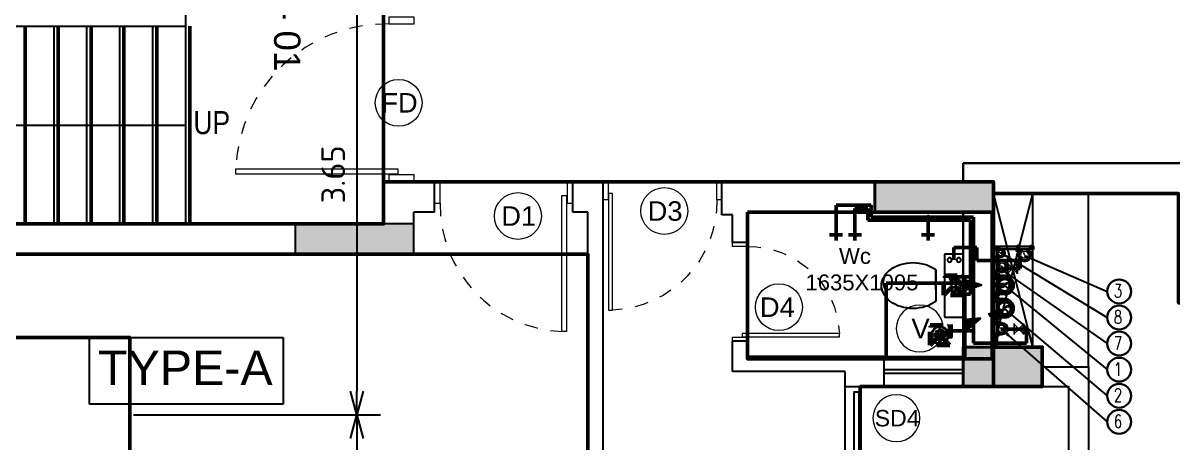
# Model space of a CAD drawing. Header units: inches. Extents: x 0 to 429, y 0 to 185.
# Drawn here: x 236.36 to 245.08, y 111.17 to 114.35 of the extents above; entities that cross this region are included whole.
import ezdxf
from ezdxf.enums import TextEntityAlignment as Align

# ---------------------------------------------------------------- set-up
doc = ezdxf.new("R2010")
doc.units = ezdxf.units.IN
doc.header["$MEASUREMENT"] = 0
doc.linetypes.add('Xr-4BHK-A-B-Typical-Sub$0$HIDDEN', pattern=[0.375, 0.25, -0.125])
doc.layers.get('DEFPOINTS').update_dxf_attribs({"lineweight": 18})
for name, color, linetype, lineweight in [('FLOOR01', 7, 'Continuous', 50), ('XR-4BHK-A-B-TYPICAL-SUB$0$1PL-SHAFT-PIPE-TEXT-50', 213, 'Continuous', 30), ('XR-4BHK-A-B-TYPICAL-SUB$0$DOOR', 34, 'Continuous', 20), ('XR-4BHK-A-B-TYPICAL-SUB$0$TOWER-COL', 1, 'Continuous', 40), ('XR-4BHK-A-B-TYPICAL-SUB$0$TOWER-COL-HATCH', 9, 'Continuous', 5), ('XR-4BHK-A-B-TYPICAL-SUB$0$WALL', 7, 'Continuous', 30)]:
    doc.layers.add(name, color=color, linetype=linetype, lineweight=lineweight)
doc.layers.add('XR-4BHK-A-B-TYPICAL-SUB$0$1PL-SHAFT-PIPE', color=7, linetype='Continuous')
doc.layers.add('XR-4BHK-A-B-TYPICAL-SUB$0$ELE', color=4, linetype='Continuous')
doc.layers.add('XR-4BHK-A-B-TYPICAL-SUB$0$SEWERARE LINE', color=7, linetype='Continuous', lineweight=35, true_color=0xca2d12)
doc.layers.add('XR-4BHK-A-B-TYPICAL-SUB$0$WATER SUPPLAY', color=7, linetype='Continuous', lineweight=0, true_color=0x00f000)
doc.styles.add('Sanvi Common', font='isocpeur.ttf')
doc.styles.get("Standard").update_dxf_attribs({"font": 'arial.ttf'})
doc.styles.add('Xr-4BHK-A-B-Ground-Sub$0$DIM', font='arial.ttf')
doc.styles.add('Xr-4BHK-A-B-Typical-Sub$0$$0$DIM', font='arial.ttf', dxfattribs={"height": 4})
doc.styles.add('Xr-4BHK-A-B-Typical-Sub$0$$1$Standard', font='arial.ttf')
doc.styles.add('Xr-4BHK-A-B-Typical-Sub$0$AUDIT_D_080506184754-0', font='romans.shx')
doc.styles.add('Xr-4BHK-A-B-Typical-Sub$0$DIM', font='arial.ttf')
doc.styles.add('Xr-4BHK-A-B-Typical-Sub$0$Standard', font='ARIALN.TTF')
doc.dimstyles.new('Sanvi Common', dxfattribs={"dimtxt": 0.18, "dimasz": 0.18, "dimexe": 0.18, "dimexo": 0.0625, "dimgap": 0.09, "dimtad": 1, "dimzin": 0, "dimdsep": 46, "dimtxsty": 'Sanvi Common', "dimblk": 'OPEN30', "dimcen": 0.09, "dimclrd": 68, "dimclre": 68, "dimclrt": 40, "dimadec": 0, "dimazin": 0, "dimtfac": 1, "dimtofl": 0, "dimtmove": 0, "dimatfit": 3, "dimldrblk": 'OPEN30', "dimfxl": 1, "dimtolj": 1, "dimtzin": 0, "dimarcsym": 0})
doc.dimstyles.new('Xr-4BHK-A-B-Typical-Sub$0$125', dxfattribs={"dimtxt": 150, "dimasz": 75, "dimexe": 50, "dimexo": 50, "dimgap": 60, "dimtad": 1, "dimdec": 0, "dimrnd": 5, "dimdsep": 46, "dimtxsty": 'Xr-4BHK-A-B-Typical-Sub$0$Standard', "dimblk": 'Xr-4BHK-A-B-Typical-Sub$0$_ArchTick', "dimcen": 50, "dimdle": 50, "dimclrd": 256, "dimclre": 256, "dimclrt": 3, "dimaunit": 1, "dimadec": 4, "dimazin": 0, "dimtfac": 1, "dimtdec": 0, "dimtmove": 2, "dimatfit": 0, "dimfxl": 1, "dimarcsym": 0})
doc.dimstyles.new('Xr-4BHK-A-B-Typical-Sub$0$DIM 75', dxfattribs={"dimtxt": 75, "dimasz": 75, "dimexe": 0.18, "dimexo": 0.0625, "dimgap": 0.09, "dimtad": 0, "dimtih": 1, "dimtoh": 1, "dimdec": 0, "dimzin": 0, "dimdsep": 46, "dimtxsty": 'Xr-4BHK-A-B-Typical-Sub$0$Standard', "dimcen": 0.09, "dimclrd": 256, "dimclre": 256, "dimclrt": 256, "dimadec": 0, "dimazin": 0, "dimtfac": 1, "dimtdec": 0, "dimtofl": 0, "dimtmove": 0, "dimatfit": 3, "dimfxl": 1, "dimtolj": 1, "dimtzin": 0, "dimarcsym": 0})

# ---------------------------------------------------------------- blocks, each defined once
blk = doc.blocks.new('Xr-4BHK-A-B-Typical-Sub$0$core typ')
at = {"layer": 'XR-4BHK-A-B-TYPICAL-SUB$0$ELE'}
for p, q in [((-6044.565949726239, 4565.234883358382), (-5744.567289687955, 5730.475248368493)), ((-5744.565701545711, 4565.228099135711), (-6044.565944573929, 5730.475248368493)), ((-5744.565701545711, 4565.228099135711), (-5744.567289687955, 5730.475248368493)), ((-5324.557008497912, 4415.006418299745), (-5324.584421776206, 5730.475136937828))]:
    blk.add_line(p, q, dxfattribs=at)
at = {"layer": 'XR-4BHK-A-B-TYPICAL-SUB$0$WALL'}
for p, q in [((-6274.994263304892, 5960.474011799583), (-4410.436245286633, 5960.474085076617)), ((-6274.994263304892, 5820.000000000262), (-6274.994263304892, 5960.474011799583)), ((-4640.435708670877, 5730.475031115311), (-6044.990191736229, 5730.475248368493)), ((-6274.554146165116, 4565.240084324534), (-6274.554146165116, 5590.229495752727)), ((-6044.554146167997, 4565.234883091456), (-6044.554146167997, 5590.225971604777))]:
    blk.add_line(p, q, dxfattribs=at)
blk = doc.blocks.new('Xr-4BHK-A-B-Typical-Sub$0$1111')
for p, q in [((-6719.274586927844, 24832.21541770781), (-6719.274586927844, 24832.21541770757)), ((-6770.297927632695, 24610.7035688872), (-7008.810749818338, 24610.70356888464)), ((-6918.934341971064, 24610.7035688872), (-6770.297927632695, 24610.7035688872)), ((-7128.498731224099, 24545.53691638727), (-7128.498731224099, 24404.3425026373)), ((-6650.609946223907, 24545.53691638727), (-7128.498731224099, 24545.53691638727)), ((-6650.609367650235, 24404.3425026373), (-6650.609367650235, 24545.53691638727)), ((-7128.498731224099, 24404.3425026373), (-6650.609946223907, 24404.3425026373)), ((-6849.554338741815, 24404.3425026373), (-6849.554338742513, 24404.3425026387)), ((-6702.984759504441, 24404.34242388117), (-6702.984759378247, 24404.3425026373))]:
    blk.add_line(p, q)
at = {"extrusion": (0, 0, -1)}
for centre, major_axis, ratio, start_param, end_param in [((-6811.386958009331, 24807.22465526871), (175.7823815872862, 175.7823815872862), 0.999999999978424, 4.219590546639136, 4.55578710340462), ((-6859.229757925728, 24842.01941884356), (-133.9517165388781, 133.9517165388781), 0.9999999999832868, 6.126583430195991, 6.550859452151544), ((-6889.554338723887, 24895.26306556142), (-90.62466888756799, 90.62466888756799), 0.9999999999968505, 0.7853981633990229, 1.303122181829161), ((-6967.721719438676, 24807.22465526871), (-175.7823815853751, 175.7823815853751), 0.9999999999878928, 1.727398203776423, 2.063594760544665), ((-6735.889426989714, 24784.48130888748), (231.5369194917327, 231.5369194917327), 0.9999999999999714, 3.926990816986544, 4.219590546630329), ((-7043.21925045806, 24784.48130888748), (231.5369194901448, 231.5369194901448), 0.9999999999976678, 0.4927984337551386, 0.7853981633993256), ((-7043.21925045806, 24784.48130888701), (231.5369194936764, 231.5369194936764), 0.9999999999941902, 0.7853981634003531, 1.077997893043151), ((-6811.386958009331, 24761.73796250578), (-175.7823815872861, 175.7823815872861), 0.9999999999784244, 4.868990857364758, 5.205187414130243), ((-6967.721719438676, 24761.73796250578), (-231.1863063790527, 91.44161955207198), 0.9889506463526048, 3.056608940066738, 3.421061769405215), ((-6859.229757925496, 24726.94319893909), (-133.9517166011744, 133.9517166011744), 0.999999999576192, 4.837165415702824, 4.868990857265993), ((-6694.740500589833, 24437.16377004446), (11.5199454727117, 11.5199454727117), 0.9999999999696834, 1.570796326805002, 7.853981633984588)]:
    blk.add_ellipse(centre, major_axis=major_axis, ratio=ratio, start_param=start_param, end_param=end_param, dxfattribs=at)
at = {"extrusion": (0, 0, -0.9999999999999998)}
for centre, major_axis, ratio, start_param, end_param in [((-6889.554338723887, 24895.26306556142), (90.6246688875227, 90.6246688875227), 0.9999999999985453, -1.303122181830308, -0.7853981633981758), ((-6919.878919522045, 24842.01941884356), (133.9517165388556, 133.9517165388556), 0.9999999999724124, -0.267674144974732, 0.1566018769845483), ((-6735.889426989714, 24784.48130888701), (-231.5369194917326, 231.5369194917326), 0.9999999999999716, 5.205187414139048, 5.497787143782835)]:
    blk.add_ellipse(centre, major_axis=major_axis, ratio=ratio, start_param=start_param, end_param=end_param, dxfattribs=at)
at = {"extrusion": (0, 0, -0.9999999999999999)}
blk.add_ellipse((-6694.740500589833, 24507.03228540276), major_axis=(-11.51994547247887, 11.51994547247886), ratio=1, start_param=3.141592653589793, end_param=9.42477796076938, dxfattribs=at)
blk = doc.blocks.new('Xr-4BHK-A-B-Typical-Sub$0$d-750')
at = {"layer": 'XR-4BHK-A-B-TYPICAL-SUB$0$DOOR'}
for p, q in [((5.729134500143118e-09, 718.7499761594656), (5.729134500143118e-09, 749.9999761594656)), ((5.729134500143118e-09, 749.9999761594656), (115.0000000057291, 749.9999761594656)), ((115.0000000057291, 749.9999761594656), (115.0000000057291, 718.7499761594656)), ((115.0000000057291, 718.7499761594656), (5.729134500143118e-09, 718.7499761594656)), ((5.729134500143118e-09, -2.384052721993157e-05), (5.729134500143118e-09, 31.24997615947278)), ((5.729134500143118e-09, 31.24997615947278), (115.0000000057291, 31.24997615947278)), ((115.0000000057291, 31.24997615947278), (115.0000000057291, -2.384052721993157e-05)), ((115.0000000057291, -2.384052721993157e-05), (5.729134500143118e-09, -2.384052721993157e-05))]:
    blk.add_line(p, q, dxfattribs=at)
blk.add_lwpolyline([(73.88675761399941, 34.24997615947278), (811.340492390703, 34.24997615947278), (811.340492390703, 59.24997615947278), (73.88675761399941, 59.24997615947278)], close=True, dxfattribs=at)
at = {"layer": 'XR-4BHK-A-B-TYPICAL-SUB$0$DOOR', "color": 8, "linetype": 'Xr-4BHK-A-B-Typical-Sub$0$HIDDEN', "extrusion": (0, 0, -1)}
blk.add_ellipse((125.0000000057291, 31.24997615947278), major_axis=(218.3991734659579, 652.0652236637238), ratio=0.9987404314647262, start_param=-0.3381296109642833, end_param=1.207250979015199, dxfattribs=at)
blk = doc.blocks.new('Xr-4BHK-A-B-Typical-Sub$0$_ArchTick')
at = {"color": 0, "linetype": 'ByBlock', "const_width": 0.15}
blk.add_lwpolyline([(-0.5, -0.5), (0.5, 0.5)], dxfattribs=at)
blk = doc.blocks.new('Xr-4BHK-A-B-Typical-Sub$0$REV.CO.')
at = {"layer": 'XR-4BHK-A-B-TYPICAL-SUB$0$TOWER-COL-HATCH'}
blk.add_hatch(color=256, dxfattribs=at).paths.add_polyline_path([(459246.1170231745, 7219.771750272645), (459246.1170231745, 6920.014618885238), (458646.0863084237, 6920.001049756531), (458646.1170231745, 7219.771750272645)])
h = blk.add_hatch(color=256, dxfattribs=at)
h.dxf.hatch_style = 1
h.paths.add_polyline_path([(458876.105343089, 5665.015105131322), (458876.105686978, 5895.015105091275), (457975.6084679586, 5895.001535387302), (457975.6081240715, 5665.001535430143)])
at = {"layer": 'XR-4BHK-A-B-TYPICAL-SUB$0$TOWER-COL'}
for points in [[(459246.1170231745, 7219.771750272645), (459246.1170231745, 6920.014618885238), (458646.0863084237, 6920.001049756531), (458646.1170231745, 7219.771750272645)], [(458876.105686978, 5895.015104518803), (458876.105343089, 5665.01510455885), (457975.6081240715, 5665.001535430143), (457975.6084679586, 5895.001535387302)]]:
    blk.add_lwpolyline(points, close=True, dxfattribs=at)
blk = doc.blocks.new('Xr-4BHK-A-B-Typical-Sub$0$$0$DOOR NO')
at = {"lineweight": 0}
blk.add_circle((5.684341886080801e-14, 0), 10, dxfattribs=at)
at = {"style": 'Xr-4BHK-A-B-Typical-Sub$0$$0$DIM'}
blk.add_attdef('X1', text='', height=9, dxfattribs=at).set_placement((5.684341886080801e-14, 0), align=Align.MIDDLE_CENTER)
blk = doc.blocks.new('_Open30')
at = {"color": 0, "linetype": 'ByBlock', "lineweight": -2}
for p, q in [((-1, 0.26794919), (0, 0)), ((0, 0), (-1, -0.26794919)), ((0, 0), (-1, 0))]:
    blk.add_line(p, q, dxfattribs=at)
blk = doc.blocks.new('*D225')
at = {"color": 68, "lineweight": -2, "transparency": 16777216}
for p, q in [((238.940467482031, 115.0261011291292), (239.071519614822, 115.0261011291292)), ((238.891519614822, 114.8461011291292), (238.891519614822, 111.5561015177585)), ((237.1967252341331, 111.3761015177585), (239.071519614822, 111.3761015177585))]:
    blk.add_line(p, q, dxfattribs=at)
at = {"layer": 'DEFPOINTS', "color": 0, "transparency": 16777216}
for p in [(238.877967482031, 115.0261011291292), (237.1342252341331, 111.3761015177585), (238.891519614822, 111.3761015177585)]:
    blk.add_point(p, dxfattribs=at)
at = {"color": 68, "lineweight": -2, "transparency": 16777216, "xscale": 0.18, "yscale": 0.18, "zscale": 0.18}
for p, rotation in [((238.891519614822, 115.0261011291292), 90), ((238.891519614822, 111.3761015177585), 270)]:
    blk.add_blockref('_Open30', p, dxfattribs=dict(at, rotation=rotation))
at = {"color": 40, "transparency": 16777216, "insert": (238.711519614822, 113.2011013234437), "char_height": 0.18, "attachment_point": 5, "rotation": 90, "style": 'Sanvi Common'}
blk.add_mtext('\\A1;3.65', dxfattribs=at)
blk = doc.blocks.new('*D226')
at = {"color": 68, "lineweight": -2, "transparency": 16777216}
for p, q in [((237.1967252341331, 111.3761015177585), (239.071519614822, 111.3761015177585)), ((238.891519614822, 111.1961015177585), (238.891519614822, 106.6961035289781)), ((238.9404674819728, 106.5161035289781), (239.071519614822, 106.5161035289781))]:
    blk.add_line(p, q, dxfattribs=at)
at = {"layer": 'DEFPOINTS', "color": 0, "transparency": 16777216}
for p in [(237.1342252341331, 111.3761015177585), (238.8779674819728, 106.5161035289781), (238.891519614822, 106.5161035289781)]:
    blk.add_point(p, dxfattribs=at)
at = {"color": 68, "lineweight": -2, "transparency": 16777216, "xscale": 0.18, "yscale": 0.18, "zscale": 0.18}
for p, rotation in [((238.891519614822, 111.3761015177585), 90), ((238.891519614822, 106.5161035289781), 270)]:
    blk.add_blockref('_Open30', p, dxfattribs=dict(at, rotation=rotation))
at = {"color": 40, "transparency": 16777216, "insert": (238.711519614822, 108.9461025233682), "char_height": 0.18, "attachment_point": 5, "rotation": 90, "style": 'Sanvi Common'}
blk.add_mtext('\\A1;4.86', dxfattribs=at)
blk = doc.blocks.new('Xr-4BHK-A-B-Typical-Sub$0$CI100')
at = {"layer": 'XR-4BHK-A-B-TYPICAL-SUB$0$SEWERARE LINE', "ltscale": 100}
for p, q in [((-78.8920929323649, -2.473825588822365e-09), (-78.8920929323649, 11.49232116586063)), ((-73.99999999970896, 60.66666666648234), (-74.00000000098953, 11.49232116586063)), ((-65.99999999976717, 60.66666666648234), (-65.99999999854481, 11.49232116586063)), ((-61.1079070615815, -2.473825588822365e-09), (-61.1079070615815, 11.49232116586063)), ((61.1079070615815, -2.473825588822365e-09), (61.1079070615815, 11.49232116586063)), ((65.99999999976717, 60.66666666648234), (65.9999999985157, 11.49232116586063)), ((73.99999999970896, 60.66666666648234), (74.00000000096043, 11.49232116586063)), ((78.8920929323649, -2.473825588822365e-09), (78.8920929323649, 11.49232116586063)), ((-78.89209293544991, -15.49232117328211), (-78.89209293544991, -4.000000002473826)), ((-74.00000000098953, -2.473825588822365e-09), (-74.00000000343425, -4.000000002473826)), ((-74.00000000343425, -15.49232117328211), (-74.00000000288128, -37.33333333814517)), ((-74.00000000343425, -16.76924574613804), (-74.00000000343425, -37.33333333567134)), ((-66.00000000098953, -37.33333333567134), (-74.00000000098953, -37.33333333567134)), ((-66.00000000098953, -2.473825588822365e-09), (-66.00000000098953, -4.000000002473826)), ((-66.00000000098953, -15.49232117328211), (-66.00000000098953, -37.33333333567134)), ((-66.00000000098953, -16.76924574613804), (-66.00000000098953, -37.33333333814517)), ((-61.10790706466651, -15.49232117328211), (-61.10790706466651, -4.000000002473826)), ((61.10790706466651, -15.49232117328211), (61.10790706466651, -4.000000002473826)), ((66.00000000096043, -2.473825588822365e-09), (66.00000000096043, -4.000000002473826)), ((66.00000000096043, -15.49232117328211), (66.00000000096043, -37.33333333567134)), ((66.00000000096043, -16.76924574613804), (66.00000000096043, -37.33333333814517)), ((66.00000000096043, -37.33333333567134), (74.00000000096043, -37.33333333567134)), ((74.00000000096043, -2.473825588822365e-09), (74.00000000340515, -4.000000002473826)), ((74.00000000340515, -15.49232117328211), (74.00000000285218, -37.33333333814517)), ((74.00000000340515, -16.76924574613804), (74.00000000340515, -37.33333333567134)), ((78.89209293544991, -15.49232117328211), (78.89209293544991, -4.000000002473826))]:
    blk.add_line(p, q, dxfattribs=at)
for points in [[(-85.44812645978527, -2.473825588822365e-09), (-54.55187353718793, -2.473825588822365e-09), (-54.55187353718793, 11.49232116586063), (-85.44812645978527, 11.49232116586063)], [(85.44812645975617, -2.473825588822365e-09), (54.55187353718793, -2.473825588822365e-09), (54.55187353718793, 11.49232116586063), (85.44812645975617, 11.49232116586063)], [(-85.4481264622882, -15.49232117328211), (-54.55187353971996, -15.49232117328211), (-54.55187353971996, -4.000000002473826), (-85.4481264622882, -4.000000002473826)], [(85.4481264622882, -15.49232117328211), (54.55187353969086, -15.49232117328211), (54.55187353969086, -4.000000002473826), (85.4481264622882, -4.000000002473826)]]:
    blk.add_lwpolyline(points, close=True, dxfattribs=at)
for radius in [60.6666666669153, 50.00000000020492]:
    blk.add_circle((0, 60.66666666648234), radius, dxfattribs=at)
for centre, radius, start, end in [((0, 60.66666666648234), 74.00000000030329, 0, 180), ((0, 60.66666666648234), 66.00000000027049, 0, 180), ((13.8690806030645, 85.66666666636593), 28.5893581037178, 119.0199020114029, 240.9800979885971), ((-13.8690806030645, 35.66666666656965), 28.5893581037178, 299.0199020114029, 60.98009798859712)]:
    blk.add_arc(centre, radius, start, end, dxfattribs=at)
blk = doc.blocks.new('Xr-4BHK-A-B-Typical-Sub$0$CI50')
at = {"layer": 'XR-4BHK-A-B-TYPICAL-SUB$0$WATER SUPPLAY', "ltscale": 100}
for p, q in [((-53.22542626422364, 2), (-53.22542626422364, 13.49232116833446)), ((-48.33333333313931, 34.99999999991269), (-48.33333333284827, 13.49232116833446)), ((-48.33333333284827, 2), (-48.33333333529299, -2)), ((-40.33333333319752, 34.99999999991269), (-40.33333333040355, 13.49232116833446)), ((-40.33333333284827, 2), (-40.33333333284827, -2)), ((-35.44124039344024, 2), (-35.44124039344024, 13.49232116833446)), ((35.44124039344024, 2), (35.44124039344024, 13.49232116833446)), ((40.33333333319752, 34.99999999481952), (40.33333333354676, 13.49232116324129)), ((40.33333333284827, 2), (40.33333333284827, -2)), ((48.33333333313931, 34.99999999481952), (48.33333333599148, 13.49232116324129)), ((48.33333333284827, 2), (48.33333333529299, -2)), ((53.22542626422364, 2), (53.22542626422364, 13.49232116833446)), ((-53.22542626730865, -13.49232117080828), (-53.22542626730865, -2)), ((-48.33333333529299, -13.49232117080828), (-48.33333333471091, -30.62995350570418)), ((-48.33333333529299, -14.76924574369332), (-48.33333333529299, -30.62995350323035)), ((-40.33333333284827, -30.62995350323035), (-48.33333333284827, -30.62995350323035)), ((-40.33333333284827, -13.49232117080828), (-40.33333333284827, -30.62995350323035)), ((-40.33333333284827, -14.76924574369332), (-40.33333333284827, -30.62995350570418)), ((-35.44124039652525, -13.49232117080828), (-35.44124039652525, -2)), ((35.44124039652525, -13.49232117080828), (35.44124039652525, -2)), ((40.33333333284827, -13.49232117080828), (40.33333333284827, -30.62995350323035)), ((40.33333333284827, -14.76924574369332), (40.33333333284827, -30.62995350570418)), ((40.33333333284827, -30.62995350323035), (48.33333333284827, -30.62995350323035)), ((48.33333333529299, -13.49232117080828), (48.33333333471091, -30.62995350570418)), ((48.33333333529299, -14.76924574369332), (48.33333333529299, -30.62995350323035)), ((53.22542626730865, -13.49232117080828), (53.22542626730865, -2))]:
    blk.add_line(p, q, dxfattribs=at)
at = {"layer": 'XR-4BHK-A-B-TYPICAL-SUB$0$WATER SUPPLAY', "ltscale": 100, "elevation": 1.671858e-10}
for points in [[(-57.92892428027699, 2), (-30.86954810534371, 2), (-30.86954810534371, 13.49232116833446), (-57.92892428027699, 13.49232116833446)], [(57.92892428027699, 2), (30.86954810534371, 2), (30.86954810534371, 13.49232116833446), (57.92892428027699, 13.49232116833446)], [(-57.92892428277992, -13.49232117080828), (-30.86954810784664, -13.49232117080828), (-30.86954810784664, -2), (-57.92892428277992, -2)], [(57.92892428277992, -13.49232117080828), (30.86954810784664, -13.49232117080828), (30.86954810784664, -2), (57.92892428277992, -2)]]:
    blk.add_lwpolyline(points, close=True, dxfattribs=at)
at = {"layer": 'XR-4BHK-A-B-TYPICAL-SUB$0$WATER SUPPLAY', "ltscale": 100}
for radius in [34.99999999990905, 24.99999999990905]:
    blk.add_circle((0, 34.99999999991269), radius, dxfattribs=at)
for centre, radius, start, end in [((0, 34.99999999991269), 48.33333333322298, 1.667526652835144e-09, 179.9999999983325), ((0, 34.99999999991269), 40.33333333322297, 359.9999999983325, 180.0000000016675), ((6.934540301561356, 47.49999999985448), 14.29467905174831, 119.0199020128229, 240.9800979871771), ((-6.934540301561356, 22.4999999999709), 14.29467905174831, 299.0199020128229, 60.98009798717712)]:
    blk.add_arc(centre, radius, start, end, dxfattribs=at)
blk = doc.blocks.new('Xr-4BHK-A-B-Typical-Sub$0$A6')
at = {"linetype": 'Continuous', "lineweight": -3}
h = blk.add_hatch(dxfattribs=at)
h.set_pattern_fill('ANSI31', color=8, scale=51.85001933485683, angle=269.9862146204266, style=0)
h.set_pattern_definition([(314.9862146204265, (-3558.981502296403, 121585.5365484209), (4.584040057853496, 4.581834745929909), [])])
h.paths.add_polyline_path([(-42.47234761156142, 41.50318173249252), (0, 0), (-42.49231404624879, -41.48273921257351), (91.68663005856797, -0.02205982757732272)])
for p, q in [((-42.49231404624879, -41.48273921245709), (0, 0)), ((-42.47234761156142, 41.50318173249252), (0, 0)), ((91.68663005856797, -0.0220598274609074), (-42.47234761156142, 41.50318173249252)), ((0, 0), (91.68663005856797, -0.0220598274609074)), ((91.68663005856797, -0.0220598274609074), (-42.49231404624879, -41.48273921245709))]:
    blk.add_line(p, q, dxfattribs=at)
blk = doc.blocks.new('Xr-4BHK-A-B-Typical-Sub$0$FT 100')
at = {"linetype": 'Continuous'}
blk.add_ellipse((0, 9.313226e-10), major_axis=(63.43259801403039, -2.92498021481441), ratio=0.9999999998229452, start_param=0.0460789852015406, end_param=6.329264292381125, dxfattribs=at)
for centre, major_axis, ratio in [((-36.73191107809544, 9.313226e-10), (7.970910180024961, 9e-16), 0.9999999998347632), ((-23.28150001447648, 23.28150001075119), (7.970910180354233, 9e-16), 0.999999999793454), ((0, 35.35070415306836), (7.970910180354233, 9e-16), 0.9999999998760722), ((0, 9.313226e-10), (7.970910180683508, 9e-16), 0.9999999997521444), ((23.28150001447648, 23.28150001075119), (7.970910180354233, 9e-16), 0.999999999793454), ((36.73191107762978, 9.313226e-10), (7.970910180683508, 0), 0.9999999997521444), ((-23.28150001447648, -23.28150000981986), (7.970910180354233, 9e-16), 0.9999999998347632), ((0, -35.35070415120572), (7.970910180354233, 9e-16), 0.999999999793454), ((23.28150001401082, -23.28150000981986), (7.970910180354233, 9e-16), 0.9999999998347632)]:
    blk.add_ellipse(centre, major_axis=major_axis, ratio=ratio)
blk = doc.blocks.new('Xr-4BHK-A-B-Typical-Sub$0$P-VALVE')
at = {"linetype": 'Continuous'}
for p, q in [((-19.66080000158399, 19.0427147973096), (19.66079999436624, 19.0427147973096)), ((-19.66080000181682, 16.42127499272465), (-19.66080000158399, 19.0427147973096)), ((19.66079999436624, 16.42127499272465), (-19.66080000181682, 16.42127499272465)), ((-17.0393600014504, -16.42127499272465), (17.0393600014504, 16.42127499272465)), ((-17.0393600014504, 16.42127499275375), (17.0393600014504, -16.42127499272465)), ((19.66079999436624, 19.0427147973096), (19.66079999436624, 16.42127499272465)), ((19.66079999459907, -16.42127499272465), (-19.66080000158399, -16.42127499269554)), ((-19.66080000158399, -16.42127499269554), (-19.66080000181682, -19.04271479707677)), ((-19.66080000181682, -19.04271479707677), (19.66079999436624, -19.04271479707677)), ((19.66079999436624, -19.04271479707677), (19.66079999459907, -16.42127499272465))]:
    blk.add_line(p, q, dxfattribs=at)
blk = doc.blocks.new('Xr-4BHK-A-B-Typical-Sub$0$A$C14D55273')
at = {"layer": 'XR-4BHK-A-B-TYPICAL-SUB$0$WATER SUPPLAY', "lineweight": 50}
for p, q in [((11315.35104741206, -13852.68663486923), (11315.351047412, -13952.68663486923)), ((11886.61340726534, -13810.56219289701), (11485.14084335024, -13810.56219289701)), ((11485.14084335024, -13810.56219289701), (11485.14084335024, -14767.56183552223)), ((11886.61340726534, -13916.76952904361), (11886.61340726534, -13810.56219289701)), ((11272.85104741983, -13902.68663453727), (11485.14084335027, -13902.68663619578)), ((11691.72744049074, -13916.76952904361), (11886.61340726534, -13916.76952904361)), ((11360.45622705686, -14180.87004405055), (11460.14097517513, -14180.87004405055)), ((11460.14097517513, -14180.87004405055), (11460.14097517511, -14742.56197221729)), ((11360.45622705686, -14313.05329870344), (11485.14084335027, -14313.05329870344)), ((11683.4774405034, -14377.37123919555), (11838.54573272989, -14377.37123919555)), ((11838.54573272989, -14377.37123919555), (11838.54573272989, -14436.88641849147)), ((11335.12613375048, -14442.94422825884), (11335.12613375048, -14535.88150365533)), ((11510.1407115254, -14436.88641849146), (11510.1407115254, -14535.88150365534)), ((11838.54573272989, -14436.88641849147), (11510.1407115254, -14436.88641849146)), ((11335.12613375048, -14535.88150365533), (11510.1407115254, -14535.88150365534)), ((10491.09424183925, -14631.15524755153), (10391.09424183925, -14631.15524755148)), ((10441.09424217121, -14588.65524755931), (10441.09424007518, -14856.94918053506)), ((10634.68792719173, -14631.15524755153), (10534.68792719173, -14631.15524755148)), ((10584.68792752369, -14588.65524755931), (10584.68792562294, -14831.94936483688)), ((11189.06823931471, -14631.15524755153), (11089.06823931471, -14631.15524755148)), ((11139.06823964667, -14588.65524755931), (11139.06823824896, -14767.56189917965)), ((11460.14097517511, -14742.56197221729), (10682.78835856463, -14742.5622030814)), ((10682.78835856466, -14831.94933570226), (10682.78835856463, -14742.5622030814)), ((11485.14084335024, -14767.56183552223), (10707.78813813927, -14767.56197851036)), ((10707.78813813927, -14856.94913147873), (10707.78813813927, -14767.56197851036)), ((10707.78813813927, -14856.94913147873), (10441.09424007518, -14856.94918053506)), ((10682.78835856466, -14831.94933570226), (10584.68792562294, -14831.94936483688))]:
    blk.add_line(p, q, dxfattribs=at)
at = {"layer": 'XR-4BHK-A-B-TYPICAL-SUB$0$WATER SUPPLAY', "lineweight": 50, "xscale": 2.000000000000041, "yscale": 2.000000000000041, "zscale": 2.000000000000041, "rotation": 90.00001157763748}
for p in [(11827.42323829472, -13916.76952904364), (11778.65056919082, -14377.37123919555)]:
    blk.add_blockref('Xr-4BHK-A-B-Typical-Sub$0$P-VALVE', p, dxfattribs=at)
blk = doc.blocks.new('Xr-4BHK-A-B-Typical-Sub$0$A$C2521575D')
at = {"layer": 'XR-4BHK-A-B-TYPICAL-SUB$0$1PL-SHAFT-PIPE'}
for p, q in [((12722.4612883066, 14345.52258409463), (12422.43058423337, 14345.54157706588)), ((12443.43058423337, 14366.54158440581), (12443.41753348534, 13602.71096981927))]:
    blk.add_line(p, q, dxfattribs=at)
for points in [[(12447.43058423337, 14366.54158440581), (12447.41753348534, 13602.71096981927), (12422.41753348534, 13602.71096981927), (12422.43058423337, 14366.54158440581)], [(12722.4612883066, 14341.52258409463), (12422.43058423337, 14341.54157706588), (12422.43058423337, 14366.54157706588), (12722.4612883066, 14366.52258409463)]]:
    blk.add_lwpolyline(points, close=True, dxfattribs=at)
at = {"layer": 'XR-4BHK-A-B-TYPICAL-SUB$0$1PL-SHAFT-PIPE-TEXT-50'}
for centre in [(13372.4605556904, 14022.31506196519), (13372.4605556904, 13824.33208302268), (13372.4605556904, 13626.34910408017), (13372.4605556904, 13428.36612513765), (13372.4605556904, 13230.38314619514), (13372.4605556904, 13032.40016725263)]:
    blk.add_circle(centre, 90.64944575136178, dxfattribs=at)
at = {"layer": 'XR-4BHK-A-B-TYPICAL-SUB$0$SEWERARE LINE', "linetype": 'Xr-4BHK-A-B-Typical-Sub$0$HIDDEN', "lineweight": 60, "ltscale": 200}
for p, q in [((12043.71618452942, 13993.75061213678), (12193.71618452942, 14143.75061213678)), ((12193.71618452942, 13993.75061213678), (12043.71618452942, 14143.75061213678)), ((12504.05918816291, 14068.75060906019, 1.016157821634376e-08), (12118.43300270126, 14068.75060906185)), ((12013.79214365382, 13689.93172520036), (12504.05918816302, 13893.21530283349, 1.016157821634575e-08)), ((11938.79214057795, 13614.9317282753), (12088.79214057795, 13764.9317282753)), ((12088.79214057795, 13614.9317282753), (11938.79214057795, 13764.9317282753))]:
    blk.add_line(p, q, dxfattribs=at)
for points in [[(12043.71618452942, 14143.75061213678), (12193.71618452942, 14143.75061213678), (12193.71618452942, 13993.75061213678), (12043.71618452942, 13993.75061213678)], [(11938.79214057795, 13764.9317282753), (12088.79214057795, 13764.9317282753), (12088.79214057795, 13614.9317282753), (11938.79214057795, 13614.9317282753)]]:
    blk.add_lwpolyline(points, close=True, dxfattribs=at)
blk.add_circle((12118.71618760063, 14068.75060906557), 50, dxfattribs=at)
at = {"layer": 'XR-4BHK-A-B-TYPICAL-SUB$0$1PL-SHAFT-PIPE'}
for name, p, xscale, yscale, zscale, rotation in [('Xr-4BHK-A-B-Typical-Sub$0$CI50', (12445.93058423343, 14313.5984760754), -0.75, 0.75, 0.75, 270), ('Xr-4BHK-A-B-Typical-Sub$0$CI50', (12654.7284554207, 14339.33054956917), 1.099999999976717, 1.099999999976717, 1.099999999976717, 180), ('Xr-4BHK-A-B-Typical-Sub$0$CI100', (12447.43058423515, 14069.71559140301, 1.012935979035233e-08), 0.9405000000115251, 0.9405000000115251, 0.9405000000115251, 270), ('Xr-4BHK-A-B-Typical-Sub$0$CI100', (12447.43058423515, 13894.18028517631, 1.012935979035233e-08), 0.9405000000115251, 0.9405000000115251, 0.9405000000115251, 270)]:
    blk.add_blockref(name, p, dxfattribs=dict(at, xscale=xscale, yscale=yscale, zscale=zscale, rotation=rotation))
at = {"layer": 'XR-4BHK-A-B-TYPICAL-SUB$0$1PL-SHAFT-PIPE', "xscale": -1, "rotation": 270}
for p in [(12449.33719417264, 14211.57400559), (12445.43058423541, 13739.32659364733)]:
    blk.add_blockref('Xr-4BHK-A-B-Typical-Sub$0$CI50', p, dxfattribs=at)
at = {"layer": 'XR-4BHK-A-B-TYPICAL-SUB$0$SEWERARE LINE', "linetype": 'Xr-4BHK-A-B-Typical-Sub$0$HIDDEN', "lineweight": 60, "ltscale": 200, "extrusion": (-7.247556194385026e-22, -1.648943905830523e-08, 0.9999999999999999), "xscale": -1, "rotation": 179.986214620394}
for p in [(12238.37875224696, 14068.75060906101, -0.0002319808081164599), (12238.80714830305, 14068.94746405836, -0.0002319840863633681)]:
    blk.add_blockref('Xr-4BHK-A-B-Typical-Sub$0$A6', p, dxfattribs=at)
at = {"layer": 'XR-4BHK-A-B-TYPICAL-SUB$0$SEWERARE LINE', "linetype": 'Xr-4BHK-A-B-Typical-Sub$0$HIDDEN', "lineweight": 60, "ltscale": 200, "extrusion": (6.296739090834552e-09, -1.523575287850873e-08, 0.9999999999999999), "xscale": -1, "rotation": 202.5069916498676}
blk.add_blockref('Xr-4BHK-A-B-Typical-Sub$0$A6', (12239.96291893651, 13783.71082960971, -0.0001329286351794577), dxfattribs=at)
at = {"layer": 'XR-4BHK-A-B-TYPICAL-SUB$0$SEWERARE LINE', "linetype": 'Xr-4BHK-A-B-Typical-Sub$0$HIDDEN', "lineweight": 60, "ltscale": 200, "xscale": -1, "rotation": 270}
blk.add_blockref('Xr-4BHK-A-B-Typical-Sub$0$FT 100', (12013.79214365288, 13689.93172520036), dxfattribs=at)
at = {"layer": 'XR-4BHK-A-B-TYPICAL-SUB$0$WATER SUPPLAY', "xscale": -1, "rotation": 180}
blk.add_blockref('Xr-4BHK-A-B-Typical-Sub$0$A$C14D55273', (783.8639401305409, -180.5821660755682), dxfattribs=at)
at = {"layer": 'XR-4BHK-A-B-TYPICAL-SUB$0$1PL-SHAFT-PIPE-TEXT-50', "style": 'Xr-4BHK-A-B-Typical-Sub$0$AUDIT_D_080506184754-0', "width": 0.75}
for s, p in [('3', (13363.87629751422, 13975.95359299878)), ('8', (13363.87629751422, 13777.97061405627)), ('7', (13363.87629751422, 13579.98763511376)), ('1', (13363.87629751422, 13382.00465617124)), ('2', (13363.87629751422, 13184.02167722873)), ('6', (13363.87629751422, 12986.03869828622))]:
    blk.add_text(s, height=100, dxfattribs=at).set_placement(p, align=Align.CENTER)
at = {"layer": 'XR-4BHK-A-B-TYPICAL-SUB$0$1PL-SHAFT-PIPE-TEXT-50'}
for points in [[(12472.18058422711, 14317.53257234065), (13281.81110993904, 13824.33208302268)], [(12654.72845540417, 14295.32868229306), (13281.81110993904, 14022.31506196519)], [(12472.18058423963, 14194.42643652885), (13281.81110993904, 13626.34910408017)], [(12504.4875842506, 14064.21372414612, 5.175747602396705e-09), (13281.81110993904, 13428.36612513765, 5.175747602396705e-09)], [(12504.4875842506, 13888.67841791943, 5.175747602397701e-09), (13281.81110993904, 13230.38314619514, 5.175747602397701e-09)], [(12476.10535685511, 13738.61669201087), (13281.81110993904, 13032.40016725263)]]:
    blk.add_leader(points, dimstyle='Xr-4BHK-A-B-Typical-Sub$0$DIM 75', dxfattribs=at)

msp = doc.modelspace()

# ---------------------------------------------------------------- hatches: boundary and pattern name
msp.add_hatch(color=256).paths.add_polyline_path([(238.4233253961776, 112.8250706768736), (238.4233253961776, 112.5950706768777), (239.32382283858, 112.5950701610414), (239.32382283858, 112.8250701610373)])

# ---------------------------------------------------------------- linework, layer by layer
for p, q in [((237.594260318385, 114.3251717267118), (237.594260318385, 114.6251717267147)), ((235.094260318385, 114.3251717267118), (237.594260318385, 114.3251717267118)), ((236.594260318385, 112.8251717267118), (236.594260318385, 114.3251717267118)), ((236.844260318385, 112.8251717267118), (236.844260318385, 114.3251717267118)), ((237.094260318385, 112.8251717267118), (237.094260318385, 114.3251717267118)), ((237.344260318385, 112.8251717267118), (237.344260318385, 114.3251717267118)), ((237.594260318385, 112.8251717267118), (237.594260318385, 114.3251717267118)), ((239.0938288086674, 112.8248572651642), (239.0938288086674, 113.1448576649996)), ((239.0938288086674, 113.1448576649996), (239.3238288086488, 113.1448576649996)), ((239.479252193478, 113.1448576629915), (239.3238288086488, 113.1448576649996)), ((239.479252193478, 112.914857662981), (239.479252193478, 113.1448576629915)), ((240.5292521934663, 112.914857662981), (240.5292521934663, 113.1448576629915)), ((240.7592521897806, 113.1448576649996), (240.5292521934663, 113.1448576629915)), ((240.7592521897806, 110.0048581331935), (240.7592521897806, 113.1448576649996)), ((241.6592521897748, 112.8948596650003), (241.6592521897748, 113.1448576649996)), ((243.7192652377182, 113.1448576649996), (241.6592521897748, 113.1448576649996)), ((239.479252193478, 112.914857662981), (239.3238288086488, 112.914857662981)), ((239.3238288086488, 112.5948572651683), (239.3238288086488, 112.914857662981)), ((240.644252193457, 112.9148576650037), (240.5292521934663, 112.914857662981)), ((240.6442522623458, 108.9873577163231), (240.644252193457, 112.9148576650037)), ((241.7392488091775, 112.8948596650003), (241.6592521897748, 112.8948596650003)), ((241.7392488091775, 112.6848096650061), (241.7392488091775, 112.8948596650003)), ((241.8542488091682, 112.6848096650061), (241.8542488091682, 112.9148576650037)), ((243.4892652377368, 112.9148576650037), (241.8542488091682, 112.9148576650037)), ((242.6713288091761, 112.8948576649996), (242.6713288091761, 112.7255755665097)), ((243.225034431269, 112.8948576649996), (243.225034431269, 112.7255755665097)), ((239.0938288086674, 112.8248572651642), (234.4542521897876, 112.8248572651642)), ((242.6243794309323, 112.7500501634054), (242.7182796741601, 112.7500501634054)), ((243.1780850530542, 112.7500501634054), (243.271985296282, 112.7500501634054)), ((241.8542488091682, 112.6848096650061), (241.7392488091775, 112.6848096650061)), ((241.8542488091682, 112.6848581308), (241.8542488084697, 111.9348096649042)), ((239.3238288086488, 112.5948572651683), (234.6842521897981, 112.5948572651683)), ((236.8627693225628, 111.9631196729457), (238.3310985085029, 111.9631196729457)), ((236.8627693225628, 111.4571074662231), (236.8627693225628, 111.9631196729457)), ((238.3310985085029, 111.9631196729457), (238.3310985085029, 111.4571074662231)), ((241.7392488091775, 111.7048096650102), (241.7392488091775, 111.9348096650061)), ((241.8542488091682, 111.9348096650061), (241.7392488091775, 111.9348096650061)), ((241.8542488091682, 111.8198096650008), (241.8542488091682, 111.9348096650061)), ((242.8892630100947, 111.8198576650025), (241.8542488091682, 111.8198576650025)), ((242.8892630100947, 111.8198576650025), (242.8892630100947, 111.5898576650066)), ((242.8892630100947, 111.8198576650025), (243.4892630101005, 111.8198576650025)), ((242.5942488091588, 111.7048576649973), (241.7392488091775, 111.7048576649973)), ((242.5942488091588, 111.5898576650066), (242.5942488091588, 111.7048576649973)), ((242.8892630100947, 111.7198576650113), (243.4892630101005, 111.7198576650113)), ((243.4892630101005, 111.6898576650124), (242.8892630101238, 111.6898576650124)), ((242.5942488091588, 111.5898576650066), (242.8892630100947, 111.5898576650066)), ((242.5942488091588, 110.3898576650095), (242.5942488091588, 111.5898576650066)), ((242.7092488091786, 110.3898576650095), (242.7092488091786, 111.5898576650066)), ((243.4892630101005, 111.5898576650066), (242.8892630101238, 111.5898576650066)), ((238.3310985085029, 111.4571074662231), (236.8627693225628, 111.4571074662231))]:
    msp.add_line(p, q)
for points in [[(238.4233253961776, 112.8250706768736), (238.4233253961776, 112.5950706768777), (239.32382283858, 112.5950701610414), (239.32382283858, 112.8250701610373)], [(242.6982593791383, 110.949945022308), (242.6632593791348, 110.949945022308), (242.6632593791348, 111.5499450222993), (242.6982593791383, 111.5499450222993)]]:
    msp.add_lwpolyline(points, close=True)
for points in [[(244.0892630101063, 111.7398576650008), (244.43924880916, 111.7398576650008), (244.4396713300432, 110.4948567582174)], [(244.0813565080518, 111.5898576650066), (244.2892993011394, 111.5898576650066), (244.2896713385473, 110.4948062577601)]]:
    msp.add_lwpolyline(points)
at = {"layer": 'FLOOR01', "color": 191}
for p, q in [((236.3750275768453, 112.8254320716865), (236.3750275768453, 114.3254320716865)), ((236.6250275768453, 112.8254320716865), (236.6250275768453, 114.3254320716865)), ((236.8750275768453, 112.8254320716865), (236.8750275768453, 114.3254320716865)), ((237.1250275768453, 112.8254320716865), (237.1250275768453, 114.3254320716865)), ((237.3750275768453, 112.8254320716865), (237.3750275768453, 114.3254320716865)), ((237.6250275768453, 112.8254320716865), (237.6250275768453, 114.3254320716865))]:
    msp.add_line(p, q, dxfattribs=at)
at = {"layer": 'FLOOR01', "color": 246}
msp.add_line((241.8542398672776, 112.7164688695815), (241.8542398665845, 111.966424442507), dxfattribs=at)
at = {"layer": 'FLOOR01', "color": 26}
msp.add_line((239.5537694519202, 112.5951662853972), (240.5162694519212, 112.5951662862826), dxfattribs=at)
at = {"layer": 'FLOOR01', "color": 115}
msp.add_lwpolyline([(233.6270933287797, 116.1254320716894), (239.0938198658169, 116.1254320716894), (239.0938198658169, 112.8254330685072), (233.6270933287797, 112.8254330685072)], close=True, dxfattribs=at)
at = {"layer": 'FLOOR01', "color": 230}
msp.add_lwpolyline([(234.4542423871517, 112.825033527572), (239.0938198658169, 112.825033527572), (239.0938198658169, 113.1450339274075), (243.7192423874858, 113.1450339274075), (243.7192562948967, 111.5905435156078), (242.7092398663281, 111.59008766528), (242.7092398663281, 110.0280299750944), (243.6092398664678, 110.0280210579426), (244.4392083783805, 110.0388866092894), (244.439218842168, 107.0850609183458), (245.0392390065008, 107.0850609183458), (245.0392390065008, 105.3900609183534), (244.4392248466375, 105.3900609183534), (244.4392410002529, 100.8300612622466), (239.6442378003321, 100.8300127963071), (239.6442381946891, 100.1406007413812), (237.6892423871668, 100.1405664851832), (237.6892423871377, 99.54006279634497), (236.4892421291788, 99.54006279635952), (236.489242129208, 98.1100612622454), (232.0842423871564, 98.1100612622454)], dxfattribs=at)
at = {"layer": 'FLOOR01', "color": 181}
msp.add_lwpolyline([(244.4392423880982, 100.8301940200677), (244.4392423880982, 105.3901937618562), (245.0392390074904, 105.3901936761745), (245.0392390074612, 107.0856495623507), (244.4392434953243, 107.0856495623507), (244.4392415277307, 110.0281358531415), (242.7092390074741, 110.0281358639827), (242.7092390074741, 111.5901935541683), (244.0892532084017, 111.5901935541683), (244.0892532084017, 111.8904149039358), (243.7192153127744, 111.8904149039358), (243.7192416625676, 113.0556102560281), (245.1233623745848, 113.0556550513634), (245.1233622462078, 112.2256546565827), (246.1042171190548, 112.2256575791748), (246.1042317200682, 107.325406050199), (249.7642317198679, 107.325182101768), (249.7633724203388, 111.5904044748227), (253.1592342409185, 111.5904055843043)], dxfattribs=at)
at = {"layer": 'FLOOR01', "color": 81}
msp.add_lwpolyline([(241.8542398672198, 112.9151935541654), (243.710626524995, 112.9151935541654), (243.710626524995, 111.8007687723352), (241.8542398672198, 111.8007687723352)], close=True, dxfattribs=at)
at = {"layer": 'FLOOR01', "color": 150}
msp.add_lwpolyline([(234.6842441076351, 108.945166670112), (240.6442441169111, 108.945166670112), (240.6442441169111, 112.5951662853972), (234.6842441076351, 112.5951662853972)], close=True, dxfattribs=at)
at = {"layer": 'FLOOR01', "color": 128}
msp.add_lwpolyline([(242.9048158635906, 112.3757380026568), (243.5013198869765, 112.3757380026568), (243.5013198869765, 111.8007687723352), (242.9048158635906, 111.8007687723352)], close=True, dxfattribs=at)
at = {"layer": 'FLOOR01', "color": 103}
msp.add_lwpolyline([(234.6842441076351, 109.5952200232628), (237.1691355504791, 109.5952200232628), (237.1691355504791, 111.9634824310401), (234.6842441076351, 111.9634824310401)], close=True, dxfattribs=at)

# ---------------------------------------------------------------- block references
at = {"xscale": 0.001, "yscale": 0.001, "zscale": 0.001}
for name, p in [('Xr-4BHK-A-B-Typical-Sub$0$A$C2521575D', (231.3003784470258, 98.29064342832096)), ('Xr-4BHK-A-B-Typical-Sub$0$core typ', (249.7638058200884, 107.3248441310858))]:
    msp.add_blockref(name, p, dxfattribs=at)
for p, xscale, yscale, zscale, rotation in [((239.3246806669105, 113.1450623194247), -0.001666666782984976, 0.001666666782984976, 0.001666666783112987, 5.202686281791102e-08), ((240.5292521600842, 113.1448576629915), -0.001400000000001457, 0.001400000000001457, 0.001400000000001457, 90.00000005270567)]:
    msp.add_blockref('Xr-4BHK-A-B-Typical-Sub$0$d-750', p, dxfattribs=dict(xscale=xscale, yscale=yscale, zscale=zscale, rotation=rotation))
ref = msp.add_blockref('Xr-4BHK-A-B-Typical-Sub$0$$0$DOOR NO', (239.2083867155072, 113.7445723832348), dxfattribs=dict(xscale=0.01778, yscale=0.01778, zscale=0.01778))
ref.add_attrib('X1', 'FD', dxfattribs={"height": 0.1481666666666666, "style": 'Xr-4BHK-A-B-Typical-Sub$0$$1$Standard'}).set_placement((239.2143497669078, 113.7445723832348), align=Align.MIDDLE_CENTER)
at = {"extrusion": (0, 0, -1)}
for name, p, xscale, yscale, zscale, rotation in [('Xr-4BHK-A-B-Typical-Sub$0$REV.CO.', (215.1568540130627, 118.8100852656058), 0.001, 0.001, -0.001, 180), ('Xr-4BHK-A-B-Typical-Sub$0$d-750', (-240.7592522183897, 113.1448576632825), -0.001200000000004366, 0.001200000000004366, -0.001200000000004366, 90.00000005280496), ('Xr-4BHK-A-B-Typical-Sub$0$d-750', (-241.7392488091484, 111.9348096888421), -0.001000064621199272, 0.001000064621199272, -0.001000064621199272, 5.294053195825654e-08), ('Xr-4BHK-A-B-Typical-Sub$0$1111', (-267.8936077532182, 119.2468639582654), -0.001000000000000001, 0.001000000000000001, -0.001000000000000001, 270.0000001067217)]:
    msp.add_blockref(name, p, dxfattribs=dict(at, xscale=xscale, yscale=yscale, zscale=zscale, rotation=rotation))
ref = msp.add_blockref('Xr-4BHK-A-B-Typical-Sub$0$$0$DOOR NO', (240.1128453167095, 112.8849463924413), dxfattribs=dict(xscale=0.01778, yscale=0.01778, zscale=0.01778))
ref.add_attrib('X1', 'D1', dxfattribs={"height": 0.1481666666666666, "style": 'Xr-4BHK-A-B-Typical-Sub$0$$1$Standard'}).set_placement((240.118808368081, 112.8849463924413), align=Align.MIDDLE_CENTER)
ref = msp.add_blockref('Xr-4BHK-A-B-Typical-Sub$0$$0$DOOR NO', (241.2230006110678, 112.9230539394189), dxfattribs=dict(xscale=0.01778, yscale=0.01778, zscale=0.01778))
ref.add_attrib('X1', 'D3', dxfattribs={"height": 0.1481666666666666, "style": 'Xr-4BHK-A-B-Typical-Sub$0$$1$Standard'}).set_placement((241.2289636624684, 112.9230539394189), align=Align.MIDDLE_CENTER)
ref = msp.add_blockref('Xr-4BHK-A-B-Typical-Sub$0$$0$DOOR NO', (242.0922715400285, 112.193085521532), dxfattribs=dict(xscale=0.01778, yscale=0.01778, zscale=0.01778, rotation=180))
ref.add_attrib('X1', 'D4', dxfattribs={"height": 0.1481666666666666, "style": 'Xr-4BHK-A-B-Typical-Sub$0$$1$Standard'}).set_placement((242.0803454372273, 112.193085521532), align=Align.MIDDLE_CENTER)
ref = msp.add_blockref('Xr-4BHK-A-B-Typical-Sub$0$$0$DOOR NO', (243.1606746277013, 112.0310071318959), dxfattribs=dict(xscale=-0.01778, yscale=0.01778, zscale=0.01778, rotation=180))
ref.add_attrib('X1', 'V', dxfattribs={"height": 0.1481666666666666, "style": 'Xr-4BHK-A-B-Typical-Sub$0$$1$Standard'}).set_placement((243.1666376791019, 112.0310071318959), align=Align.MIDDLE_CENTER)
ref = msp.add_blockref('Xr-4BHK-A-B-Typical-Sub$0$$0$DOOR NO', (242.9831694025835, 111.3504822511164), dxfattribs=dict(xscale=-0.01778, yscale=0.01778, zscale=0.01778, rotation=180))
ref.add_attrib('X1', 'SD4', dxfattribs={"height": 0.125, "style": 'Xr-4BHK-A-B-Typical-Sub$0$$1$Standard'}).set_placement((242.9891324539842, 111.3504822511164), align=Align.MIDDLE_CENTER)

# ---------------------------------------------------------------- texts
for s, height, style, p in [('UP', 0.175, 'Xr-4BHK-A-B-Typical-Sub$0$Standard', (237.6514840809452, 113.5066753759161)), ('Wc', 0.12, 'Xr-4BHK-A-B-Typical-Sub$0$DIM', (242.5480329170006, 112.5216329701503)), ('1635X1095', 0.12, 'Xr-4BHK-A-B-Typical-Sub$0$DIM', (242.2933808024156, 112.3211418378338))]:
    msp.add_text(s, height=height, dxfattribs=dict(style=style)).set_placement(p)
msp.add_text('TYPE-A', height=0.2625).set_placement((236.9282768852774, 111.6014398817493))
at = {"layer": 'FLOOR01', "color": 115, "style": 'Xr-4BHK-A-B-Ground-Sub$0$DIM'}
msp.add_text('Stair - 01', height=0.2, rotation=270, dxfattribs=at).set_placement((238.363437941998, 114.5495281918652), align=Align.MIDDLE_CENTER)
at = {"layer": 'FLOOR01', "color": 81, "style": 'Xr-4BHK-A-B-Typical-Sub$0$DIM'}
msp.add_text('Wc', height=0.12, dxfattribs=at).set_placement((242.5480239750523, 112.521968859312))

# ---------------------------------------------------------------- dimensions: what is measured, and where the dimension line sits
at = {"color": 2}
for base, p1, p2, picture, middle in [((238.891519614822, 111.3761015177585), (238.8779674820309, 115.0261011291291), (237.134225234133, 111.3761015177584), '*D225', (238.711519614822, 113.2011013234437)), ((238.891519614822, 106.5161035289781), (237.134225234133, 111.3761015177584), (238.8779674819727, 106.516103528978), '*D226', (238.711519614822, 108.9461025233682))]:
    dim = msp.add_linear_dim(base=base, p1=p1, p2=p2, angle=90, dimstyle='Sanvi Common', dxfattribs=at)
    dim.commit()
    dim.dimension.update_dxf_attribs({"geometry": picture, "text_midpoint": middle})

# ---------------------------------------------------------------- leaders
msp.add_leader([(235.844260318385, 115.3751717267147), (234.3887631417076, 115.3751717267147), (234.3887631417076, 113.5751717267118), (237.594260318385, 113.5751717267118)], dimstyle='Xr-4BHK-A-B-Typical-Sub$0$125', override={"dimasz": 300, "dimgap": 60, "dimtad": 0})

doc.saveas('drawing.dxf')
